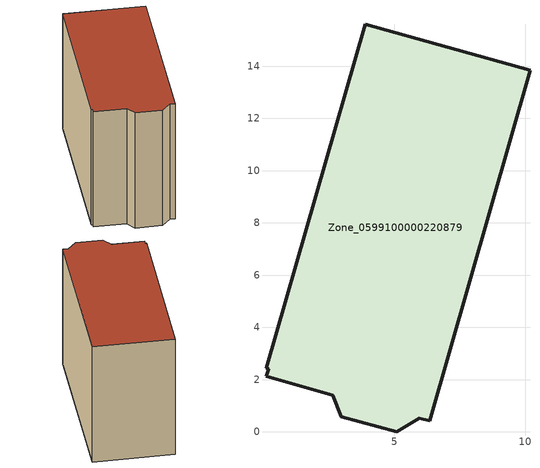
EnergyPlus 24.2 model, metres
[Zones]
Zone_0599100000220879
 floor ground (C_G): 3.88,15.62 10.19,13.85 6.34,0.43 5.94,0.53 5.08,0 2.97,0.58 2.63,1.41 0.08,2.13 0.18,2.42 0.08,2.44 z0
 wall outside (C_F): 2.63,1.41 2.97,0.58 5.08,0 5.94,0.53 6.34,0.43 10.19,13.85 3.88,15.62 0.08,2.44 0.18,2.42 0.08,2.13 2.63,1.41 z0:10.76
 roof outside (C_R): 3.88,15.62 0.08,2.44 0.18,2.42 0.08,2.13 2.63,1.41 2.97,0.58 5.08,0 5.94,0.53 6.34,0.43 10.19,13.85 z10.76
[BUILDING]
Pand.0599100000220879: North Axis=0; Terrain=City; Loads Convergence Tolerance Value=0.04; Temperature Convergence Tolerance Value=0.4; Solar Distribution=FullExterior; Maximum Number of Warmup Days=25; Minimum Number of Warmup Days=1
[Site:Location]
Rotterdam.The.Hague.AP_ZH_NLD Design_Conditions: Latitude=51.96; Longitude=4.45; Time Zone=1; Elevation=-4.5
[SITE:GROUNDTEMPERATURE:BUILDINGSURFACE]
18, 18, 18, 18, 18, 18, 18, 18, 18, 18, 18, 18
[MATERIAL] Thermal Absorptance=0.9; Solar Absorptance=0.7; Visible Absorptance=0.7
Name | Roughness | Thickness | Conductivity | Density | Specific Heat
G.TI.1946 | MediumSmooth | 0.15 | 1 | 540 | 1210
F.TI.1946 | Rough | 0.3 | 0.857143 | 1920 | 840
R.TI.1946 | MediumRough | 0.2 | 0.1 | 1500 | 1000
[CONSTRUCTION]
C_G: G.TI.1946
C_F: F.TI.1946
C_R: R.TI.1946
[ZONE]
Zone_0599100000220879: Type=1; Multiplier=1; Ceiling Height=Autocalculate; Volume=Autocalculate; Floor Area=autocalculate; Part of Total Floor Area=Yes
[ZONEINFILTRATION:DESIGNFLOWRATE]
Infil_Zone_0599100000220879: Zone or ZoneList or Space or SpaceList=Zone_0599100000220879; Schedule=AlwaysOn; Design Flow Rate Calculation Method=Flow/Area; Flow Rate per Floor Area=0.003; Constant Term Coefficient=1; Temperature Term Coefficient=0; Velocity Term Coefficient=0; Velocity Squared Term Coefficient=0
[HVACTEMPLATE:ZONE:IDEALLOADSAIRSYSTEM]
Zone_0599100000220879: Maximum Heating Supply Air Temperature=50; Minimum Cooling Supply Air Temperature=13; Maximum Heating Supply Air Humidity Ratio=0.0156; Minimum Cooling Supply Air Humidity Ratio=0.0077; Heating Limit=NoLimit; Cooling Limit=NoLimit; Dehumidification Control Type=ConstantSensibleHeatRatio; Cooling Sensible Heat Ratio=0.7; Dehumidification Setpoint=60; Humidification Control Type=None; Humidification Setpoint=30; Outdoor Air Method=None; Outdoor Air Flow Rate per Person=0.00944; Outdoor Air Flow Rate per Zone Floor Area=0; Outdoor Air Flow Rate per Zone=0; Demand Controlled Ventilation Type=None; Outdoor Air Economizer Type=NoEconomizer; Heat Recovery Type=None; Sensible Heat Recovery Effectiveness=0.7; Latent Heat Recovery Effectiveness=0.65
[ZONECONTROL:THERMOSTAT]
ThermostatControl_Zone_0599100000220879: Zone or ZoneList=Zone_0599100000220879; Control Type Schedule=DualSetpointControlType; Control 1=Thermostat_Zone_0599100000220879; Temperature Difference Between Cutout And Setpoint=0
[THERMOSTATSETPOINT:DUALSETPOINT]
Thermostat_Zone_0599100000220879: Heating Setpoint Temperature Schedule=HeatingSetpoint_Zone_0599100000220879; Cooling Setpoint Temperature Schedule=CoolingSetpoint_Zone_0599100000220879
[SCHEDULE:COMPACT]
HeatingSetpoint_Zone_0599100000220879: Through: 12/31, For: AllDays, Until: 24:00, 21
CoolingSetpoint_Zone_0599100000220879: Through: 12/31, For: AllDays, Until: 24:00, 24
DualSetpointControlType: Through: 12/31, For: AllDays, Until: 24:00, 4
AlwaysOn: Through: 12/31, For: AllDays, Until: 24:00, 1
